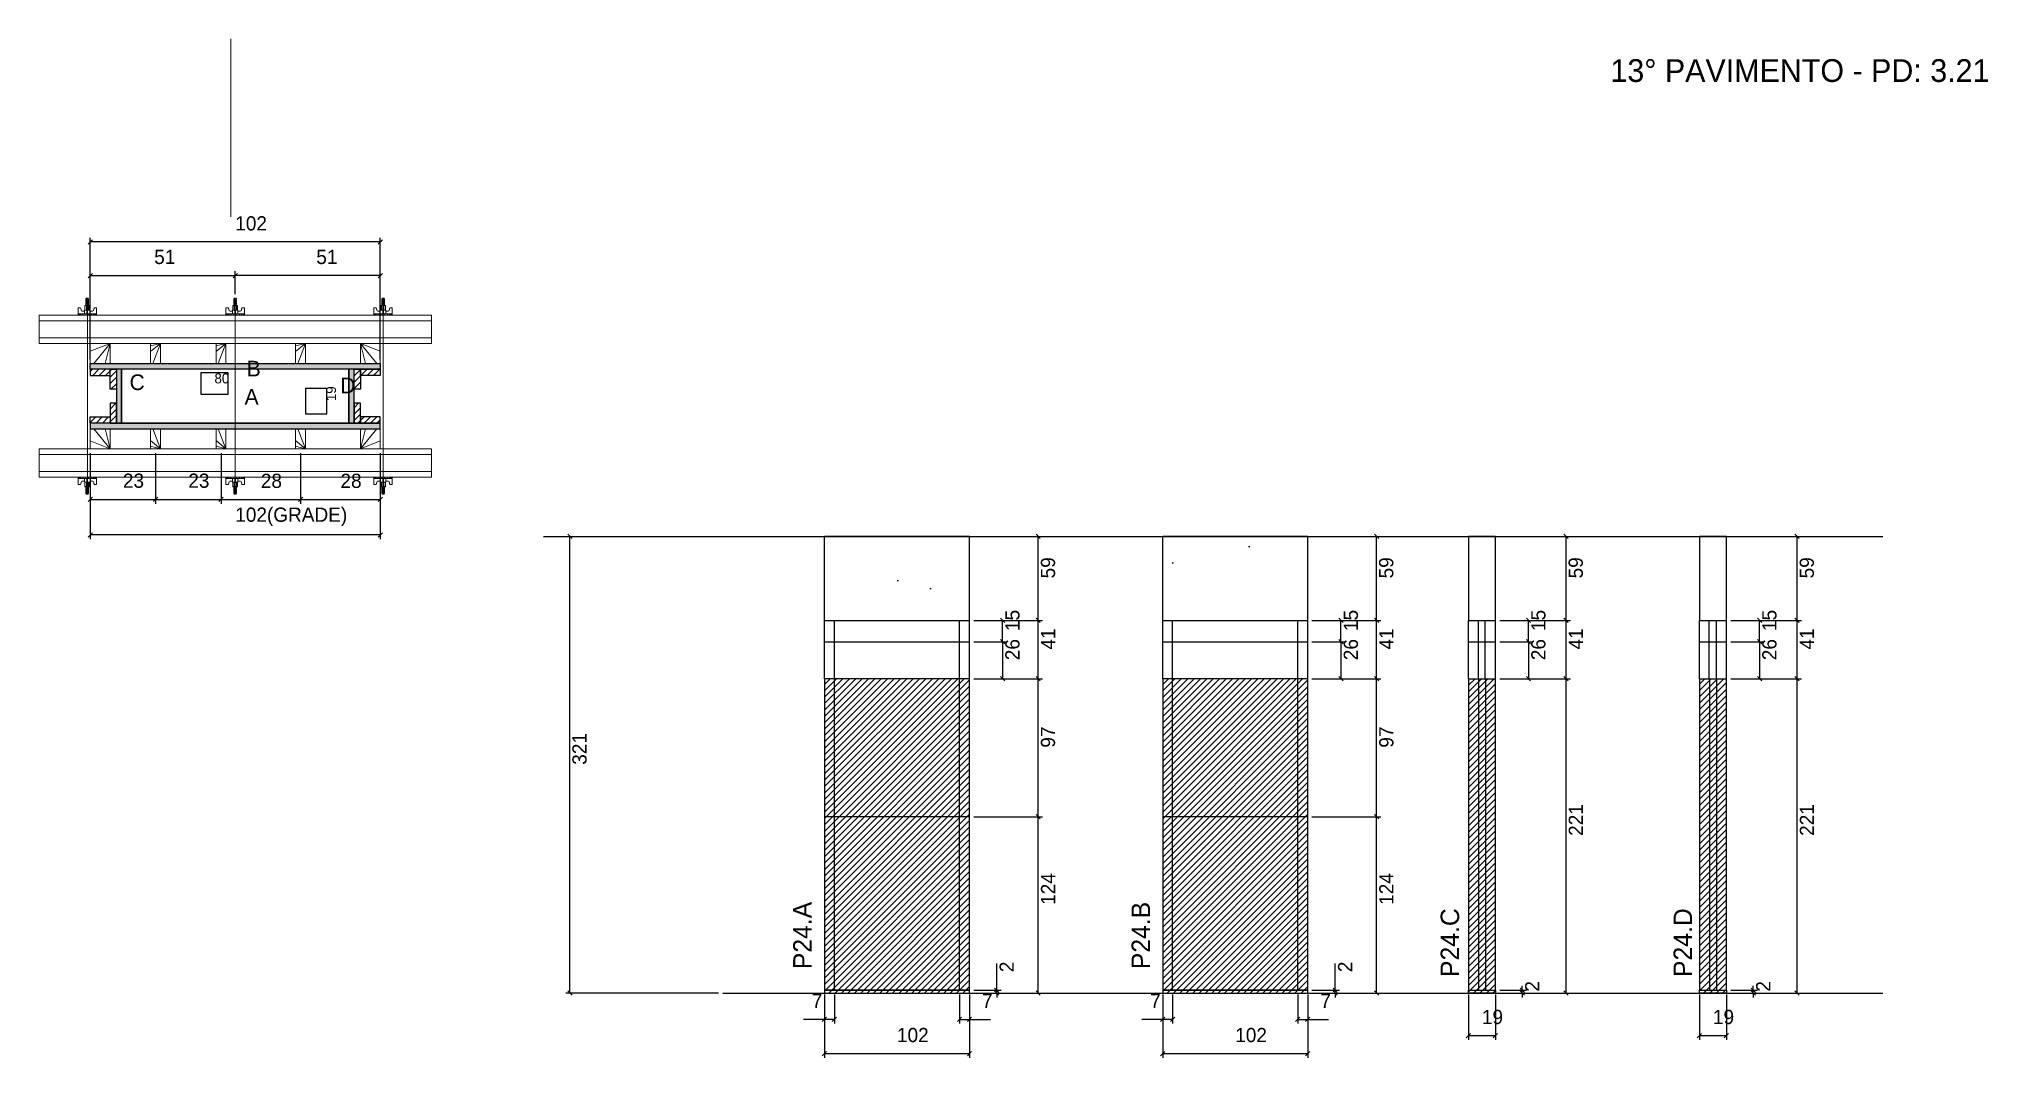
# Model space of a CAD drawing. Header units: metres. Extents: x 2891 to 4262, y 5251 to 5967.
import ezdxf

# ---------------------------------------------------------------- set-up
doc = ezdxf.new("R2010")
doc.units = ezdxf.units.M
for name, color, linetype in [('CHAPA', 7, 'Continuous'), ('COTA', 7, 'Continuous'), ('Hachura', 7, 'Continuous'), ('Madeira', 7, 'Continuous'), ('NIVEL 2° PAV.', 7, 'Continuous'), ('NOMENCLATURA', 7, 'Continuous'), ('Nível', 7, 'Continuous'), ('Painéis', 7, 'Continuous'), ('Perfil Metálico', 7, 'Continuous'), ('SARR_2.2x7', 7, 'Continuous'), ('SARRAFO', 7, 'Continuous'), ('Texto Seção', 7, 'Continuous'), ('TEXTO_GERAL', 7, 'Continuous')]:
    doc.layers.add(name, color=color, linetype=linetype)

msp = doc.modelspace()

# ---------------------------------------------------------------- hatches: boundary and pattern name
at = {"layer": 'COTA'}
h = msp.add_hatch(dxfattribs=at)
h.set_pattern_fill('AR-CONC')
h.paths.add_polyline_path([(3443.4, 5617.4), (3443.4, 5558.4), (3545.4, 5558.4), (3545.4, 5617.4), (3443.4, 5617.4)])
h = msp.add_hatch(dxfattribs=at)
h.set_pattern_fill('AR-CONC')
h.paths.add_polyline_path([(3681.3, 5617.4), (3681.3, 5558.4), (3783.3, 5558.4), (3783.3, 5617.4), (3681.3, 5617.4)])
h = msp.add_hatch(dxfattribs=at)
h.set_pattern_fill('AR-CONC')
h.paths.add_polyline_path([(3915.3, 5558.4), (3915.3, 5617.4), (3896.3, 5617.4), (3896.3, 5558.4), (3915.3, 5558.4)])
h = msp.add_hatch(dxfattribs=at)
h.set_pattern_fill('AR-CONC')
h.paths.add_polyline_path([(4077.8, 5558.4), (4077.8, 5617.4), (4058.8, 5617.4), (4058.8, 5558.4), (4077.8, 5558.4)])
at = {"layer": 'Hachura'}
h = msp.add_hatch(color=7, dxfattribs=at)
h.dxf.hatch_style = 1
h.paths.add_polyline_path([(2927, 5735), (2927, 5739), (3131, 5739), (3131, 5735), (2927, 5735)])
h = msp.add_hatch(color=7, dxfattribs=at)
h.dxf.hatch_style = 1
h.paths.add_polyline_path([(2927, 5735), (2927, 5739), (3131, 5739), (3131, 5735), (2927, 5735)])
h = msp.add_hatch(dxfattribs=at)
h.set_pattern_fill('ANSI31')
h.paths.add_polyline_path([(2941, 5735), (2941, 5730.6), (2927, 5730.6), (2927, 5735), (2941, 5735)])
h = msp.add_hatch(dxfattribs=at)
h.set_pattern_fill('ANSI31')
h.paths.add_polyline_path([(2945.4, 5735), (2941, 5735), (2941, 5721), (2945.4, 5721), (2945.4, 5735)])
h = msp.add_hatch(color=7, dxfattribs=at)
h.dxf.hatch_style = 1
h.paths.add_polyline_path([(2949, 5735), (2945.4, 5735), (2945.4, 5697), (2949, 5697), (2949, 5735)])
h = msp.add_hatch(color=7, dxfattribs=at)
h.dxf.hatch_style = 1
h.paths.add_polyline_path([(2949, 5735), (2945.4, 5735), (2945.4, 5697), (2949, 5697), (2949, 5735)])
h = msp.add_hatch(color=7, dxfattribs=at)
h.dxf.hatch_style = 1
h.paths.add_polyline_path([(3112.6, 5735), (3109, 5735), (3109, 5697), (3112.6, 5697), (3112.6, 5735)])
h = msp.add_hatch(color=7, dxfattribs=at)
h.dxf.hatch_style = 1
h.paths.add_polyline_path([(3112.6, 5735), (3109, 5735), (3109, 5697), (3112.6, 5697), (3112.6, 5735)])
h = msp.add_hatch(dxfattribs=at)
h.set_pattern_fill('ANSI31')
h.paths.add_polyline_path([(3117, 5735), (3112.6, 5735), (3112.6, 5721), (3117, 5721), (3117, 5735)])
h = msp.add_hatch(dxfattribs=at)
h.set_pattern_fill('ANSI31')
h.paths.add_polyline_path([(3117, 5735), (3117, 5730.6), (3131, 5730.6), (3131, 5735), (3117, 5735)])
h = msp.add_hatch(dxfattribs=at)
h.set_pattern_fill('ANSI31')
h.paths.add_polyline_path([(2945.4, 5697), (2941, 5697), (2941, 5711), (2945.4, 5711), (2945.4, 5697)])
h = msp.add_hatch(dxfattribs=at)
h.set_pattern_fill('ANSI31')
h.paths.add_polyline_path([(3117, 5697), (3112.6, 5697), (3112.6, 5711), (3117, 5711), (3117, 5697)])
h = msp.add_hatch(dxfattribs=at)
h.set_pattern_fill('ANSI31')
h.paths.add_polyline_path([(2941, 5697), (2941, 5701.4), (2927, 5701.4), (2927, 5697), (2941, 5697)])
h = msp.add_hatch(color=7, dxfattribs=at)
h.dxf.hatch_style = 1
h.paths.add_polyline_path([(2927, 5697), (2927, 5693), (3131, 5693), (3131, 5697), (2927, 5697)])
h = msp.add_hatch(color=7, dxfattribs=at)
h.dxf.hatch_style = 1
h.paths.add_polyline_path([(2927, 5697), (2927, 5693), (3131, 5693), (3131, 5697), (2927, 5697)])
h = msp.add_hatch(dxfattribs=at)
h.set_pattern_fill('ANSI31')
h.paths.add_polyline_path([(3117, 5697), (3117, 5701.4), (3131, 5701.4), (3131, 5697), (3117, 5697)])
h = msp.add_hatch(dxfattribs=at)
h.set_pattern_fill('ANSI31')
h.paths.add_polyline_path([(3545.4, 5517.4), (3443.4, 5517.4), (3443.4, 5296.4), (3545.4, 5296.4), (3545.4, 5517.4)])
h = msp.add_hatch(dxfattribs=at)
h.set_pattern_fill('ANSI31')
h.paths.add_polyline_path([(3783.3, 5517.4), (3681.3, 5517.4), (3681.3, 5296.4), (3783.3, 5296.4), (3783.3, 5517.4)])
h = msp.add_hatch(dxfattribs=at)
h.set_pattern_fill('ANSI31')
h.paths.add_polyline_path([(3915.3, 5517.4), (3896.3, 5517.4), (3896.3, 5296.4), (3915.3, 5296.4), (3915.3, 5517.4), (3915.3, 5517.4)])
h = msp.add_hatch(dxfattribs=at)
h.set_pattern_fill('ANSI31')
h.paths.add_polyline_path([(4077.8, 5517.4), (4058.8, 5517.4), (4058.8, 5296.4), (4077.8, 5296.4), (4077.8, 5517.4), (4077.8, 5517.4)])

# ---------------------------------------------------------------- linework, layer by layer
at = {"layer": 'CHAPA', "color": 1, "lineweight": 25}
for points in [[(2927, 5735), (2927, 5739), (3131, 5739), (3131, 5735)], [(2927, 5735), (2927, 5739), (3131, 5739), (3131, 5735)], [(2949, 5735), (2945.4, 5735), (2945.4, 5697), (2949, 5697)], [(2949, 5735), (2945.4, 5735), (2945.4, 5697), (2949, 5697)], [(3112.6, 5735), (3109, 5735), (3109, 5697), (3112.6, 5697)], [(3112.6, 5735), (3109, 5735), (3109, 5697), (3112.6, 5697)], [(2927, 5697), (2927, 5693), (3131, 5693), (3131, 5697)], [(2927, 5697), (2927, 5693), (3131, 5693), (3131, 5697)]]:
    msp.add_lwpolyline(points, close=True, dxfattribs=at)
at = {"layer": 'COTA', "color": 0, "lineweight": 25}
for p, q in [((2928.5, 5825.9), (2925.5, 5822.9)), ((3129.5, 5822.9), (3132.5, 5825.9)), ((2928.5, 5802.3), (2925.5, 5799.3)), ((3030.5, 5802.3), (3027.5, 5799.3)), ((3027.5, 5799.3), (3030.5, 5802.3)), ((3129.5, 5799.3), (3132.5, 5802.3)), ((2928.5, 5644.9), (2925.5, 5641.9)), ((2971.5, 5641.9), (2974.5, 5644.9)), ((2974.5, 5644.9), (2971.5, 5641.9)), ((3017.5, 5641.9), (3020.5, 5644.9)), ((3020.5, 5644.9), (3017.5, 5641.9)), ((3073.5, 5641.9), (3076.5, 5644.9)), ((3076.5, 5644.9), (3073.5, 5641.9)), ((3129.5, 5641.9), (3132.5, 5644.9)), ((2928.5, 5620), (2925.5, 5617)), ((3129.5, 5617), (3132.5, 5620)), ((3595.2, 5615.9), (3592.2, 5618.9)), ((3833.2, 5615.9), (3830.2, 5618.9)), ((3966.5, 5615.9), (3963.5, 5618.9)), ((4129, 5615.9), (4126, 5618.9)), ((3592.2, 5559.9), (3595.2, 5556.9)), ((3830.2, 5559.9), (3833.2, 5556.9)), ((3963.5, 5559.9), (3966.5, 5556.9)), ((4126, 5559.9), (4129, 5556.9)), ((3595.2, 5515.9), (3592.2, 5518.9)), ((3833.2, 5515.9), (3830.2, 5518.9)), ((3966.5, 5515.9), (3963.5, 5518.9)), ((4129, 5515.9), (4126, 5518.9)), ((3595.2, 5418.9), (3592.2, 5421.9)), ((3592.2, 5421.9), (3595.2, 5418.9)), ((3833.2, 5418.9), (3830.2, 5421.9)), ((3830.2, 5421.9), (3833.2, 5418.9)), ((3563.1, 5299.9), (3566.1, 5296.9)), ((3566.1, 5294.9), (3563.1, 5297.9)), ((3592.2, 5297.9), (3595.2, 5294.9)), ((3801.1, 5299.9), (3804.1, 5296.9)), ((3804.1, 5294.9), (3801.1, 5297.9)), ((3830.2, 5297.9), (3833.2, 5294.9)), ((3932.7, 5299.9), (3935.7, 5296.9)), ((3935.7, 5294.9), (3932.7, 5297.9)), ((3963.5, 5297.9), (3966.5, 5294.9)), ((4095.2, 5299.9), (4098.2, 5296.9)), ((4098.2, 5294.9), (4095.2, 5297.9)), ((4126, 5297.9), (4129, 5294.9)), ((3444.9, 5279.4), (3441.9, 5276.4)), ((3448.9, 5276.4), (3451.9, 5279.4)), ((3539.9, 5279.4), (3536.9, 5276.4)), ((3543.9, 5276.4), (3546.9, 5279.4)), ((3682.8, 5279.4), (3679.8, 5276.4)), ((3686.8, 5276.4), (3689.8, 5279.4)), ((3777.8, 5279.4), (3774.8, 5276.4)), ((3781.8, 5276.4), (3784.8, 5279.4)), ((3897.8, 5268), (3894.8, 5265)), ((3913.8, 5265), (3916.8, 5268)), ((4060.3, 5268), (4057.3, 5265)), ((4076.3, 5265), (4079.3, 5268)), ((3444.9, 5255.3), (3441.9, 5252.3)), ((3543.9, 5252.3), (3546.9, 5255.3)), ((3682.8, 5255.3), (3679.8, 5252.3)), ((3781.8, 5252.3), (3784.8, 5255.3))]:
    msp.add_line(p, q, dxfattribs=at)
at = {"layer": 'COTA', "color": 241, "lineweight": 25}
for p, q in [((2927, 5742), (2927, 5827.4)), ((3131, 5742), (3131, 5827.4)), ((3131, 5824.4), (2927, 5824.4)), ((2927, 5776), (2927, 5803.8)), ((2927, 5800.8), (3029, 5800.8)), ((3029, 5787.8), (3029, 5803.8)), ((3029, 5787.8), (3029, 5803.8)), ((3131, 5800.8), (3029, 5800.8)), ((3131, 5776), (3131, 5803.8)), ((2927, 5676), (2927, 5615.5)), ((2927, 5676), (2927, 5640.4)), ((2973, 5676), (2973, 5640.4)), ((2973, 5676), (2973, 5640.4)), ((3019, 5676), (3019, 5640.4)), ((3019, 5676), (3019, 5640.4)), ((3075, 5676), (3075, 5640.4)), ((3075, 5676), (3075, 5640.4)), ((3131, 5676), (3131, 5615.5)), ((3131, 5676), (3131, 5640.4)), ((2927, 5643.4), (2973, 5643.4)), ((2973, 5643.4), (3019, 5643.4)), ((3019, 5643.4), (3075, 5643.4)), ((3075, 5643.4), (3131, 5643.4)), ((3131, 5618.5), (2927, 5618.5)), ((3443.4, 5558.4), (3443.4, 5617.4)), ((3545.4, 5617.4), (3443.4, 5617.4)), ((3545.4, 5558.4), (3545.4, 5617.4)), ((3783.3, 5617.4), (3681.3, 5617.4)), ((3681.3, 5558.4), (3681.3, 5617.4)), ((3783.3, 5558.4), (3783.3, 5617.4))]:
    msp.add_line(p, q, dxfattribs=at)
at = {"layer": 'COTA', "color": 180, "lineweight": 25}
for p, q in [((3024.1, 5732.5), (3004.8, 5732.5)), ((3004.8, 5732.5), (3004.8, 5717.5)), ((3024.1, 5717.5), (3024.1, 5732.5)), ((3004.8, 5717.5), (3024.1, 5717.5)), ((3093.4, 5721.5), (3078.4, 5721.5)), ((3078.4, 5721.5), (3078.4, 5703.5)), ((3093.4, 5703.5), (3093.4, 5721.5)), ((3078.4, 5703.5), (3093.4, 5703.5))]:
    msp.add_line(p, q, dxfattribs=at)
at = {"layer": 'COTA', "color": 4, "lineweight": 25}
for p, q in [((3548.4, 5617.4), (3596.7, 5617.4)), ((3593.7, 5558.4), (3593.7, 5617.4)), ((3786.3, 5617.4), (3834.7, 5617.4)), ((3831.7, 5558.4), (3831.7, 5617.4)), ((3918.3, 5617.4), (3968, 5617.4)), ((3965, 5558.4), (3965, 5617.4)), ((4080.8, 5617.4), (4130.5, 5617.4)), ((4127.5, 5558.4), (4127.5, 5617.4)), ((3548.4, 5558.4), (3596.7, 5558.4)), ((3786.3, 5558.4), (3834.7, 5558.4)), ((3918.3, 5558.4), (3968, 5558.4)), ((4080.8, 5558.4), (4130.5, 5558.4)), ((3548.4, 5517.4), (3596.7, 5517.4)), ((3593.7, 5420.4), (3593.7, 5517.4)), ((3786.3, 5517.4), (3834.7, 5517.4)), ((3831.7, 5420.4), (3831.7, 5517.4)), ((3918.3, 5517.4), (3968, 5517.4)), ((3965, 5296.4), (3965, 5517.4)), ((4080.8, 5517.4), (4130.5, 5517.4)), ((4127.5, 5296.4), (4127.5, 5517.4)), ((3548.4, 5420.4), (3596.7, 5420.4)), ((3586.2, 5420.4), (3596.7, 5420.4)), ((3593.7, 5296.4), (3593.7, 5420.4)), ((3786.3, 5420.4), (3834.7, 5420.4)), ((3824.2, 5420.4), (3834.7, 5420.4)), ((3831.7, 5296.4), (3831.7, 5420.4)), ((3564.6, 5298.4), (3564.6, 5317.2)), ((3802.6, 5298.4), (3802.6, 5317.2)), ((3443.4, 5295.4), (3443.4, 5250.8)), ((3443.4, 5293.4), (3443.4, 5274.9)), ((3450.4, 5295.4), (3450.4, 5274.9)), ((3538.4, 5295.4), (3538.4, 5274.9)), ((3545.4, 5295.4), (3545.4, 5250.8)), ((3545.4, 5293.4), (3545.4, 5274.9)), ((3548.4, 5298.4), (3567.6, 5298.4)), ((3548.4, 5296.4), (3567.6, 5296.4)), ((3548.4, 5296.4), (3596.7, 5296.4)), ((3564.6, 5296.4), (3564.6, 5298.4)), ((3564.6, 5296.4), (3564.6, 5293.4)), ((3681.3, 5295.4), (3681.3, 5250.8)), ((3681.3, 5293.4), (3681.3, 5274.9)), ((3688.3, 5295.4), (3688.3, 5274.9)), ((3776.3, 5295.4), (3776.3, 5274.9)), ((3783.3, 5295.4), (3783.3, 5250.8)), ((3783.3, 5293.4), (3783.3, 5274.9)), ((3786.3, 5298.4), (3805.6, 5298.4)), ((3786.3, 5296.4), (3805.6, 5296.4)), ((3786.3, 5296.4), (3834.7, 5296.4)), ((3802.6, 5296.4), (3802.6, 5298.4)), ((3802.6, 5296.4), (3802.6, 5293.4)), ((3896.3, 5295.4), (3896.3, 5263.5)), ((3915.3, 5295.4), (3915.3, 5263.5)), ((3918.3, 5298.4), (3937.2, 5298.4)), ((3918.3, 5296.4), (3937.2, 5296.4)), ((3918.3, 5296.4), (3968, 5296.4)), ((3934.2, 5298.4), (3934.2, 5301.4)), ((3934.2, 5296.4), (3934.2, 5298.4)), ((3934.2, 5296.4), (3934.2, 5293.4)), ((4058.8, 5295.4), (4058.8, 5263.5)), ((4077.8, 5295.4), (4077.8, 5263.5)), ((4080.8, 5298.4), (4099.7, 5298.4)), ((4080.8, 5296.4), (4099.7, 5296.4)), ((4080.8, 5296.4), (4130.5, 5296.4)), ((4096.7, 5298.4), (4096.7, 5301.4)), ((4096.7, 5296.4), (4096.7, 5298.4)), ((4096.7, 5296.4), (4096.7, 5293.4)), ((3443.4, 5277.9), (3428.6, 5277.9)), ((3450.4, 5277.9), (3443.4, 5277.9)), ((3538.4, 5277.9), (3545.4, 5277.9)), ((3545.4, 5277.9), (3560.1, 5277.9)), ((3681.3, 5277.9), (3666.6, 5277.9)), ((3688.3, 5277.9), (3681.3, 5277.9)), ((3776.3, 5277.9), (3783.3, 5277.9)), ((3783.3, 5277.9), (3798, 5277.9)), ((3896.3, 5266.5), (3915.3, 5266.5)), ((4058.8, 5266.5), (4077.8, 5266.5)), ((3545.4, 5253.8), (3443.4, 5253.8)), ((3783.3, 5253.8), (3681.3, 5253.8))]:
    msp.add_line(p, q, dxfattribs=at)
at = {"layer": 'COTA', "color": 241, "lineweight": 25}
for points in [[(3915.3, 5558.4), (3915.3, 5617.4), (3896.3, 5617.4), (3896.3, 5558.4)], [(4077.8, 5558.4), (4077.8, 5617.4), (4058.8, 5617.4), (4058.8, 5558.4)]]:
    msp.add_lwpolyline(points, dxfattribs=at)
at = {"layer": 'Hachura', "color": 0, "lineweight": 9}
for p, q in [((2923.9, 5784.5), (2924.3, 5784.8)), ((2924.3, 5784.8), (2925.5, 5784.8)), ((2925.9, 5784.5), (2925.5, 5784.8)), ((3027.9, 5784.5), (3028.3, 5784.8)), ((3028.3, 5784.8), (3029.5, 5784.8)), ((3029.9, 5784.5), (3029.5, 5784.8)), ((3132.1, 5784.5), (3132.4, 5784.8)), ((3133.7, 5784.8), (3132.4, 5784.8)), ((3134, 5784.5), (3133.7, 5784.8)), ((2918.5, 5773), (2918.5, 5778.2)), ((2918.5, 5778.2), (2920.2, 5778.2)), ((2918.5, 5773.9), (2931.4, 5773.9)), ((2918.5, 5773.9), (2923.7, 5773.9)), ((2931.4, 5773), (2918.5, 5773)), ((2918.7, 5774), (2918.7, 5773)), ((2918.9, 5774), (2918.9, 5773)), ((2919.2, 5774), (2919.2, 5773)), ((2919.7, 5774), (2919.7, 5773)), ((2920.2, 5778.2), (2920.8, 5776)), ((2920.5, 5774), (2920.5, 5773)), ((2921.1, 5775.7), (2923, 5775.7)), ((2921.9, 5774), (2921.9, 5773)), ((2930.5, 5773), (2922.6, 5773)), ((2923, 5776.5), (2926.9, 5776.5)), ((2923, 5773.9), (2923, 5776.5)), ((2925, 5773.9), (2923, 5773.9)), ((2926.6, 5779.7), (2923.3, 5779.7)), ((2926.6, 5779.7), (2923.3, 5779.7)), ((2923.3, 5779.7), (2923.3, 5776.5)), ((2923.7, 5773.9), (2924.3, 5773.9)), ((2926, 5782.8), (2923.8, 5783.9)), ((2926, 5781.6), (2923.8, 5782.7)), ((2926, 5780.5), (2923.8, 5781.5)), ((2925.1, 5779.7), (2923.8, 5780.4)), ((2923.9, 5784.2), (2923.9, 5784.5)), ((2925.9, 5784.5), (2923.9, 5784.5)), ((2923.9, 5784.2), (2925.9, 5783.2)), ((2923.9, 5784.2), (2925.9, 5783.2)), ((2923.9, 5784.1), (2926, 5783)), ((2923.9, 5783), (2923.9, 5783.7)), ((2925.9, 5782.7), (2923.9, 5783.7)), ((2923.9, 5783), (2925.9, 5782.1)), ((2923.9, 5782.9), (2926, 5781.9)), ((2923.9, 5781.9), (2923.9, 5782.5)), ((2925.9, 5781.5), (2923.9, 5782.5)), ((2923.9, 5782.3), (2923.9, 5782.5)), ((2923.9, 5781.9), (2925.9, 5780.9)), ((2923.9, 5781.8), (2926, 5780.7)), ((2923.9, 5780.7), (2923.9, 5781.4)), ((2925.9, 5780.4), (2923.9, 5781.4)), ((2923.9, 5780.7), (2925.9, 5779.7)), ((2924.8, 5779.7), (2923.9, 5780.2)), ((2923.9, 5779.7), (2923.9, 5780.2)), ((2924, 5773.6), (2924, 5773.8)), ((2924, 5773.2), (2924, 5773.6)), ((2924.3, 5779.7), (2924.3, 5776.5)), ((2925.9, 5783.9), (2924.6, 5784.5)), ((2924.7, 5773.9), (2924.7, 5775.9)), ((2926, 5783.9), (2924.8, 5784.5)), ((2925, 5773.9), (2925, 5773)), ((2925.2, 5775.9), (2925.2, 5773.9)), ((2925.4, 5784.5), (2926, 5784.2)), ((2925.6, 5784.5), (2925.9, 5784.4)), ((2925.9, 5783.9), (2925.9, 5783.2)), ((2925.9, 5782.1), (2925.9, 5782.7)), ((2925.9, 5781.3), (2925.9, 5781.5)), ((2925.9, 5781.3), (2925.9, 5780.9)), ((2925.9, 5780.4), (2925.9, 5779.7)), ((2925.9, 5779.7), (2925.9, 5776.5)), ((2925.9, 5773.8), (2925.9, 5773.4)), ((2926.6, 5776.5), (2926.6, 5779.7)), ((2926.9, 5776.5), (2926.6, 5776.5)), ((2926.9, 5776.5), (2926.6, 5776.5)), ((2926.9, 5776.5), (2926.9, 5773.9)), ((2928.8, 5775.7), (2926.9, 5775.7)), ((2928, 5774), (2928, 5773)), ((2929.7, 5778.2), (2929.2, 5776)), ((2929.4, 5774), (2929.4, 5773)), ((2931.4, 5778.2), (2929.7, 5778.2)), ((2930.3, 5774), (2930.3, 5773)), ((2930.7, 5774), (2930.7, 5773)), ((2931.1, 5774), (2931.1, 5773)), ((2931.3, 5774), (2931.3, 5773)), ((2931.4, 5773.9), (2931.4, 5778.2)), ((2931.4, 5773.9), (2931.4, 5773)), ((3022.5, 5773), (3022.5, 5778.2)), ((3022.5, 5778.2), (3024.2, 5778.2)), ((3022.5, 5773.9), (3035.4, 5773.9)), ((3022.5, 5773.9), (3027.7, 5773.9)), ((3035.4, 5773), (3022.5, 5773)), ((3022.7, 5774), (3022.7, 5773)), ((3022.9, 5774), (3022.9, 5773)), ((3023.2, 5774), (3023.2, 5773)), ((3023.7, 5774), (3023.7, 5773)), ((3024.2, 5778.2), (3024.8, 5776)), ((3024.5, 5774), (3024.5, 5773)), ((3025.1, 5775.7), (3027, 5775.7)), ((3025.9, 5774), (3025.9, 5773)), ((3034.5, 5773), (3026.6, 5773)), ((3027, 5776.5), (3030.9, 5776.5)), ((3027, 5773.9), (3027, 5776.5)), ((3029, 5773.9), (3027, 5773.9)), ((3030.6, 5779.7), (3027.3, 5779.7)), ((3030.6, 5779.7), (3027.3, 5779.7)), ((3027.3, 5779.7), (3027.3, 5776.5)), ((3027.7, 5773.9), (3028.3, 5773.9)), ((3030, 5782.8), (3027.8, 5783.9)), ((3030, 5781.6), (3027.8, 5782.7)), ((3030, 5780.5), (3027.8, 5781.5)), ((3029.1, 5779.7), (3027.8, 5780.4)), ((3027.9, 5784.2), (3027.9, 5784.5)), ((3029.9, 5784.5), (3027.9, 5784.5)), ((3027.9, 5784.2), (3029.9, 5783.2)), ((3027.9, 5784.2), (3029.9, 5783.2)), ((3027.9, 5784.1), (3030, 5783)), ((3027.9, 5783), (3027.9, 5783.7)), ((3029.9, 5782.7), (3027.9, 5783.7)), ((3027.9, 5783), (3029.9, 5782.1)), ((3027.9, 5782.9), (3030, 5781.9)), ((3027.9, 5781.9), (3027.9, 5782.5)), ((3029.9, 5781.5), (3027.9, 5782.5)), ((3027.9, 5782.3), (3027.9, 5782.5)), ((3027.9, 5781.9), (3029.9, 5780.9)), ((3027.9, 5781.8), (3030, 5780.7)), ((3027.9, 5780.7), (3027.9, 5781.4)), ((3029.9, 5780.4), (3027.9, 5781.4)), ((3027.9, 5780.7), (3029.9, 5779.7)), ((3028.8, 5779.7), (3027.9, 5780.2)), ((3027.9, 5779.7), (3027.9, 5780.2)), ((3028, 5773.6), (3028, 5773.8)), ((3028, 5773.2), (3028, 5773.6)), ((3028.3, 5779.7), (3028.3, 5776.5)), ((3029.9, 5783.9), (3028.6, 5784.5)), ((3028.7, 5773.9), (3028.7, 5775.9)), ((3030, 5783.9), (3028.8, 5784.5)), ((3029, 5773.9), (3029, 5773)), ((3029.2, 5775.9), (3029.2, 5773.9)), ((3029.4, 5784.5), (3030, 5784.2)), ((3029.6, 5784.5), (3029.9, 5784.4)), ((3029.9, 5783.9), (3029.9, 5783.2)), ((3029.9, 5782.1), (3029.9, 5782.7)), ((3029.9, 5781.3), (3029.9, 5781.5)), ((3029.9, 5781.3), (3029.9, 5780.9)), ((3029.9, 5780.4), (3029.9, 5779.7)), ((3029.9, 5779.7), (3029.9, 5776.5)), ((3029.9, 5773.8), (3029.9, 5773.4)), ((3030.6, 5776.5), (3030.6, 5779.7)), ((3030.9, 5776.5), (3030.6, 5776.5)), ((3030.9, 5776.5), (3030.6, 5776.5)), ((3030.9, 5776.5), (3030.9, 5773.9)), ((3032.8, 5775.7), (3030.9, 5775.7)), ((3032, 5774), (3032, 5773)), ((3033.7, 5778.2), (3033.2, 5776)), ((3033.4, 5774), (3033.4, 5773)), ((3035.4, 5778.2), (3033.7, 5778.2)), ((3034.3, 5774), (3034.3, 5773)), ((3034.7, 5774), (3034.7, 5773)), ((3035.1, 5774), (3035.1, 5773)), ((3035.3, 5774), (3035.3, 5773)), ((3035.4, 5773.9), (3035.4, 5778.2)), ((3035.4, 5773.9), (3035.4, 5773)), ((3126.5, 5773.9), (3126.5, 5778.2)), ((3126.5, 5778.2), (3128.2, 5778.2)), ((3139.4, 5773.9), (3126.5, 5773.9)), ((3126.5, 5773.9), (3126.5, 5773)), ((3126.5, 5773), (3139.4, 5773)), ((3126.7, 5774), (3126.7, 5773)), ((3126.9, 5774), (3126.9, 5773)), ((3127.2, 5774), (3127.2, 5773)), ((3127.5, 5773), (3135.3, 5773)), ((3127.7, 5774), (3127.7, 5773)), ((3128.2, 5778.2), (3128.8, 5776)), ((3128.5, 5774), (3128.5, 5773)), ((3129.1, 5775.7), (3131, 5775.7)), ((3129.9, 5774), (3129.9, 5773)), ((3134.9, 5776.5), (3131, 5776.5)), ((3131, 5776.5), (3131, 5773.9)), ((3131, 5776.5), (3131.3, 5776.5)), ((3131, 5776.5), (3131.3, 5776.5)), ((3131.3, 5779.7), (3134.6, 5779.7)), ((3131.3, 5779.7), (3134.6, 5779.7)), ((3131.3, 5776.5), (3131.3, 5779.7)), ((3132.6, 5784.5), (3131.9, 5784.2)), ((3134.1, 5784.1), (3131.9, 5783)), ((3134.1, 5782.9), (3131.9, 5781.9)), ((3134.1, 5781.8), (3131.9, 5780.7)), ((3132, 5783.9), (3133.1, 5784.5)), ((3132, 5782.8), (3134.1, 5783.9)), ((3132, 5781.6), (3134.1, 5782.7)), ((3132, 5780.5), (3134.1, 5781.5)), ((3132, 5773.8), (3132, 5773.4)), ((3132.3, 5784.5), (3132.1, 5784.4)), ((3132.1, 5783.9), (3133.4, 5784.5)), ((3132.1, 5784.5), (3134, 5784.5)), ((3134, 5784.2), (3132.1, 5783.2)), ((3134, 5784.2), (3132.1, 5783.2)), ((3132.1, 5783.9), (3132.1, 5783.2)), ((3132.1, 5782.7), (3134, 5783.7)), ((3134, 5783), (3132.1, 5782.1)), ((3132.1, 5782.1), (3132.1, 5782.7)), ((3132.1, 5781.5), (3134, 5782.5)), ((3134, 5781.9), (3132.1, 5780.9)), ((3132.1, 5781.3), (3132.1, 5781.5)), ((3132.1, 5780.4), (3134, 5781.4)), ((3132.1, 5781.3), (3132.1, 5780.9)), ((3134, 5780.7), (3132.1, 5779.7)), ((3132.1, 5780.4), (3132.1, 5779.7)), ((3132.1, 5779.7), (3132.1, 5776.5)), ((3132.8, 5779.7), (3134.1, 5780.4)), ((3132.8, 5775.9), (3132.8, 5773.9)), ((3133, 5773.9), (3134.9, 5773.9)), ((3133, 5773.9), (3133, 5773)), ((3133.1, 5779.7), (3134, 5780.2)), ((3133.3, 5773.9), (3133.3, 5775.9)), ((3133.6, 5779.7), (3133.6, 5776.5)), ((3134.3, 5773.9), (3133.6, 5773.9)), ((3133.9, 5773.6), (3133.9, 5773.8)), ((3133.9, 5773.2), (3133.9, 5773.6)), ((3134, 5784.2), (3134, 5784.5)), ((3134, 5783), (3134, 5783.7)), ((3134, 5781.9), (3134, 5782.5)), ((3134, 5782.3), (3134, 5782.5)), ((3134, 5780.7), (3134, 5781.4)), ((3134, 5779.7), (3134, 5780.2)), ((3139.4, 5773.9), (3134.3, 5773.9)), ((3134.6, 5779.7), (3134.6, 5776.5)), ((3134.9, 5773.9), (3134.9, 5776.5)), ((3136.8, 5775.7), (3134.9, 5775.7)), ((3136, 5774), (3136, 5773)), ((3137.7, 5778.2), (3137.2, 5776)), ((3137.4, 5774), (3137.4, 5773)), ((3139.4, 5778.2), (3137.7, 5778.2)), ((3138.3, 5774), (3138.3, 5773)), ((3138.7, 5774), (3138.7, 5773)), ((3139.1, 5774), (3139.1, 5773)), ((3139.3, 5774), (3139.3, 5773)), ((3139.4, 5773), (3139.4, 5778.2)), ((2931.4, 5659), (2918.5, 5659)), ((2918.5, 5659), (2918.5, 5653.9)), ((2918.5, 5658.1), (2931.4, 5658.1)), ((2918.5, 5658.1), (2923.7, 5658.1)), ((2918.5, 5653.9), (2920.2, 5653.9)), ((2918.7, 5658.1), (2918.7, 5659)), ((2918.9, 5658.1), (2918.9, 5659)), ((2919.2, 5658.1), (2919.2, 5659)), ((2919.7, 5658.1), (2919.7, 5659)), ((2920.2, 5653.9), (2920.8, 5656.1)), ((2920.5, 5658.1), (2920.5, 5659)), ((2921.1, 5656.3), (2923, 5656.3)), ((2921.9, 5658.1), (2921.9, 5659)), ((2930.5, 5659), (2922.6, 5659)), ((2925, 5658.1), (2923, 5658.1)), ((2923, 5658.1), (2923, 5655.6)), ((2923, 5655.6), (2926.9, 5655.6)), ((2923.3, 5652.3), (2923.3, 5655.6)), ((2926.6, 5652.4), (2923.3, 5652.4)), ((2926.6, 5652.3), (2923.3, 5652.3)), ((2923.7, 5658.1), (2924.3, 5658.1)), ((2925.1, 5652.3), (2923.8, 5651.7)), ((2926, 5651.6), (2923.8, 5650.5)), ((2926, 5650.4), (2923.8, 5649.4)), ((2926, 5649.3), (2923.8, 5648.2)), ((2923.9, 5651.4), (2925.9, 5652.3)), ((2924.8, 5652.3), (2923.9, 5651.9)), ((2923.9, 5652.3), (2923.9, 5651.9)), ((2925.9, 5651.7), (2923.9, 5650.7)), ((2923.9, 5651.4), (2923.9, 5650.7)), ((2923.9, 5650.3), (2926, 5651.4)), ((2923.9, 5650.2), (2925.9, 5651.2)), ((2925.9, 5650.5), (2923.9, 5649.6)), ((2923.9, 5650.2), (2923.9, 5649.6)), ((2923.9, 5649.1), (2926, 5650.2)), ((2923.9, 5649), (2925.9, 5650)), ((2923.9, 5649.8), (2923.9, 5649.6)), ((2925.9, 5649.4), (2923.9, 5648.4)), ((2923.9, 5648), (2926, 5649.1)), ((2923.9, 5649), (2923.9, 5648.4)), ((2923.9, 5647.9), (2925.9, 5648.8)), ((2923.9, 5647.9), (2925.9, 5648.8)), ((2923.9, 5647.9), (2923.9, 5647.6)), ((2924, 5658.9), (2924, 5658.5)), ((2924, 5658.5), (2924, 5658.2)), ((2924.3, 5652.3), (2924.3, 5655.6)), ((2925.9, 5648.2), (2924.6, 5647.6)), ((2924.7, 5658.1), (2924.7, 5656.1)), ((2926, 5648.1), (2924.8, 5647.6)), ((2925, 5658.1), (2925, 5659)), ((2925.2, 5656.1), (2925.2, 5658.1)), ((2925.4, 5647.6), (2926, 5647.9)), ((2925.9, 5658.3), (2925.9, 5658.7)), ((2925.9, 5652.3), (2925.9, 5655.6)), ((2925.9, 5651.7), (2925.9, 5652.3)), ((2925.9, 5650.7), (2925.9, 5651.2)), ((2925.9, 5650.7), (2925.9, 5650.5)), ((2925.9, 5650), (2925.9, 5649.4)), ((2925.9, 5648.2), (2925.9, 5648.8)), ((2926.6, 5655.6), (2926.6, 5652.3)), ((2926.9, 5655.6), (2926.6, 5655.6)), ((2926.9, 5655.6), (2926.6, 5655.6)), ((2926.9, 5655.6), (2926.9, 5658.1)), ((2928.8, 5656.3), (2926.9, 5656.3)), ((2928, 5658.1), (2928, 5659)), ((2929.7, 5653.9), (2929.2, 5656.1)), ((2929.4, 5658.1), (2929.4, 5659)), ((2931.4, 5653.9), (2929.7, 5653.9)), ((2930.3, 5658.1), (2930.3, 5659)), ((2930.7, 5658.1), (2930.7, 5659)), ((2931.1, 5658.1), (2931.1, 5659)), ((2931.3, 5658.1), (2931.3, 5659)), ((2931.4, 5658.1), (2931.4, 5659)), ((2931.4, 5658.1), (2931.4, 5653.9)), ((3035.4, 5659), (3022.5, 5659)), ((3022.5, 5659), (3022.5, 5653.9)), ((3022.5, 5658.1), (3035.4, 5658.1)), ((3022.5, 5658.1), (3027.7, 5658.1)), ((3022.5, 5653.9), (3024.2, 5653.9)), ((3022.7, 5658.1), (3022.7, 5659)), ((3022.9, 5658.1), (3022.9, 5659)), ((3023.2, 5658.1), (3023.2, 5659)), ((3023.7, 5658.1), (3023.7, 5659)), ((3024.2, 5653.9), (3024.8, 5656.1)), ((3024.5, 5658.1), (3024.5, 5659)), ((3025.1, 5656.3), (3027, 5656.3)), ((3025.9, 5658.1), (3025.9, 5659)), ((3034.5, 5659), (3026.6, 5659)), ((3029, 5658.1), (3027, 5658.1)), ((3027, 5658.1), (3027, 5655.6)), ((3027, 5655.6), (3030.9, 5655.6)), ((3027.3, 5652.3), (3027.3, 5655.6)), ((3030.6, 5652.4), (3027.3, 5652.4)), ((3030.6, 5652.3), (3027.3, 5652.3)), ((3027.7, 5658.1), (3028.3, 5658.1)), ((3029.1, 5652.3), (3027.8, 5651.7)), ((3030, 5651.6), (3027.8, 5650.5)), ((3030, 5650.4), (3027.8, 5649.4)), ((3030, 5649.3), (3027.8, 5648.2)), ((3027.9, 5651.4), (3029.9, 5652.3)), ((3028.8, 5652.3), (3027.9, 5651.9)), ((3027.9, 5652.3), (3027.9, 5651.9)), ((3029.9, 5651.7), (3027.9, 5650.7)), ((3027.9, 5651.4), (3027.9, 5650.7)), ((3027.9, 5650.3), (3030, 5651.4)), ((3027.9, 5650.2), (3029.9, 5651.2)), ((3029.9, 5650.5), (3027.9, 5649.6)), ((3027.9, 5650.2), (3027.9, 5649.6)), ((3027.9, 5649.1), (3030, 5650.2)), ((3027.9, 5649), (3029.9, 5650)), ((3027.9, 5649.8), (3027.9, 5649.6)), ((3029.9, 5649.4), (3027.9, 5648.4)), ((3027.9, 5648), (3030, 5649.1)), ((3027.9, 5649), (3027.9, 5648.4)), ((3027.9, 5647.9), (3029.9, 5648.8)), ((3027.9, 5647.9), (3029.9, 5648.8)), ((3027.9, 5647.9), (3027.9, 5647.6)), ((3028, 5658.9), (3028, 5658.5)), ((3028, 5658.5), (3028, 5658.2)), ((3028.3, 5652.3), (3028.3, 5655.6)), ((3029.9, 5648.2), (3028.6, 5647.6)), ((3028.7, 5658.1), (3028.7, 5656.1)), ((3030, 5648.1), (3028.8, 5647.6)), ((3029, 5658.1), (3029, 5659)), ((3029.2, 5656.1), (3029.2, 5658.1)), ((3029.4, 5647.6), (3030, 5647.9)), ((3029.9, 5658.3), (3029.9, 5658.7)), ((3029.9, 5652.3), (3029.9, 5655.6)), ((3029.9, 5651.7), (3029.9, 5652.3)), ((3029.9, 5650.7), (3029.9, 5651.2)), ((3029.9, 5650.7), (3029.9, 5650.5)), ((3029.9, 5650), (3029.9, 5649.4)), ((3029.9, 5648.2), (3029.9, 5648.8)), ((3030.6, 5655.6), (3030.6, 5652.3)), ((3030.9, 5655.6), (3030.6, 5655.6)), ((3030.9, 5655.6), (3030.6, 5655.6)), ((3030.9, 5655.6), (3030.9, 5658.1)), ((3032.8, 5656.3), (3030.9, 5656.3)), ((3032, 5658.1), (3032, 5659)), ((3033.7, 5653.9), (3033.2, 5656.1)), ((3033.4, 5658.1), (3033.4, 5659)), ((3035.4, 5653.9), (3033.7, 5653.9)), ((3034.3, 5658.1), (3034.3, 5659)), ((3034.7, 5658.1), (3034.7, 5659)), ((3035.1, 5658.1), (3035.1, 5659)), ((3035.3, 5658.1), (3035.3, 5659)), ((3035.4, 5658.1), (3035.4, 5659)), ((3035.4, 5658.1), (3035.4, 5653.9)), ((3126.5, 5659), (3139.4, 5659)), ((3126.5, 5658.1), (3126.5, 5659)), ((3139.4, 5658.1), (3126.5, 5658.1)), ((3126.5, 5658.1), (3126.5, 5653.9)), ((3126.5, 5653.9), (3128.2, 5653.9)), ((3126.7, 5658.1), (3126.7, 5659)), ((3126.9, 5658.1), (3126.9, 5659)), ((3127.2, 5658.1), (3127.2, 5659)), ((3127.5, 5659), (3135.3, 5659)), ((3127.7, 5658.1), (3127.7, 5659)), ((3128.2, 5653.9), (3128.8, 5656.1)), ((3128.5, 5658.1), (3128.5, 5659)), ((3129.1, 5656.3), (3131, 5656.3)), ((3129.9, 5658.1), (3129.9, 5659)), ((3131, 5655.6), (3131, 5658.1)), ((3134.9, 5655.6), (3131, 5655.6)), ((3131, 5655.6), (3131.3, 5655.6)), ((3131, 5655.6), (3131.3, 5655.6)), ((3131.3, 5655.6), (3131.3, 5652.3)), ((3131.3, 5652.4), (3134.6, 5652.4)), ((3131.3, 5652.3), (3134.6, 5652.3)), ((3134.1, 5650.3), (3131.9, 5651.4)), ((3134.1, 5649.1), (3131.9, 5650.2)), ((3134.1, 5648), (3131.9, 5649.1)), ((3132.6, 5647.6), (3131.9, 5647.9)), ((3132, 5658.3), (3132, 5658.7)), ((3132, 5651.6), (3134.1, 5650.5)), ((3132, 5650.4), (3134.1, 5649.4)), ((3132, 5649.3), (3134.1, 5648.2)), ((3132, 5648.1), (3133.1, 5647.6)), ((3132.1, 5652.3), (3132.1, 5655.6)), ((3132.1, 5651.7), (3132.1, 5652.3)), ((3134, 5651.4), (3132.1, 5652.3)), ((3132.1, 5651.7), (3134, 5650.7)), ((3132.1, 5650.7), (3132.1, 5651.2)), ((3134, 5650.2), (3132.1, 5651.2)), ((3132.1, 5650.7), (3132.1, 5650.5)), ((3132.1, 5650.5), (3134, 5649.6)), ((3132.1, 5650), (3132.1, 5649.4)), ((3134, 5649), (3132.1, 5650)), ((3132.1, 5649.4), (3134, 5648.4)), ((3134, 5647.9), (3132.1, 5648.8)), ((3132.1, 5648.2), (3132.1, 5648.8)), ((3134, 5647.9), (3132.1, 5648.8)), ((3132.1, 5648.2), (3133.4, 5647.6)), ((3132.8, 5656.1), (3132.8, 5658.1)), ((3132.8, 5652.3), (3134.1, 5651.7)), ((3133, 5658.1), (3133, 5659)), ((3133, 5658.1), (3134.9, 5658.1)), ((3133.1, 5652.3), (3134, 5651.9)), ((3133.3, 5658.1), (3133.3, 5656.1)), ((3134.3, 5658.1), (3133.6, 5658.1)), ((3133.6, 5652.3), (3133.6, 5655.6)), ((3133.9, 5658.9), (3133.9, 5658.5)), ((3133.9, 5658.5), (3133.9, 5658.2)), ((3134, 5652.3), (3134, 5651.9)), ((3134, 5651.4), (3134, 5650.7)), ((3134, 5650.2), (3134, 5649.6)), ((3134, 5649.8), (3134, 5649.6)), ((3134, 5649), (3134, 5648.4)), ((3134, 5647.9), (3134, 5647.6)), ((3139.4, 5658.1), (3134.3, 5658.1)), ((3134.6, 5652.3), (3134.6, 5655.6)), ((3134.9, 5658.1), (3134.9, 5655.6)), ((3136.8, 5656.3), (3134.9, 5656.3)), ((3136, 5658.1), (3136, 5659)), ((3137.7, 5653.9), (3137.2, 5656.1)), ((3137.4, 5658.1), (3137.4, 5659)), ((3139.4, 5653.9), (3137.7, 5653.9)), ((3138.3, 5658.1), (3138.3, 5659)), ((3138.7, 5658.1), (3138.7, 5659)), ((3139.1, 5658.1), (3139.1, 5659)), ((3139.3, 5658.1), (3139.3, 5659)), ((3139.4, 5659), (3139.4, 5653.9)), ((2923.9, 5647.6), (2924.3, 5647.2)), ((2925.9, 5647.6), (2923.9, 5647.6)), ((2924.3, 5647.2), (2925.5, 5647.2)), ((2925.9, 5647.6), (2925.5, 5647.2)), ((2925.6, 5647.6), (2925.9, 5647.7)), ((3027.9, 5647.6), (3028.3, 5647.2)), ((3029.9, 5647.6), (3027.9, 5647.6)), ((3028.3, 5647.2), (3029.5, 5647.2)), ((3029.9, 5647.6), (3029.5, 5647.2)), ((3029.6, 5647.6), (3029.9, 5647.7)), ((3132.3, 5647.6), (3132.1, 5647.7)), ((3132.1, 5647.6), (3132.4, 5647.2)), ((3132.1, 5647.6), (3134, 5647.6)), ((3133.7, 5647.2), (3132.4, 5647.2)), ((3134, 5647.6), (3133.7, 5647.2))]:
    msp.add_line(p, q, dxfattribs=at)
at = {"layer": 'Hachura', "color": 251, "lineweight": 9}
for p, q in [((2925, 5783.8), (2925, 5652)), ((3029, 5783.8), (3029, 5652)), ((3133, 5783.8), (3133, 5652))]:
    msp.add_line(p, q, dxfattribs=at)
at = {"layer": 'Madeira', "color": 126, "lineweight": 18}
for p, q in [((2941, 5753), (2927, 5747.6)), ((2941, 5753), (2929.5, 5739)), ((2941, 5753), (2937.5, 5739)), ((2976.5, 5753), (2969.5, 5747.3)), ((2976.5, 5753), (2969.5, 5751.3)), ((2976.5, 5753), (2971, 5739)), ((3022.5, 5753), (3015.5, 5747.3)), ((3022.5, 5753), (3015.5, 5751.3)), ((3022.5, 5753), (3017, 5739)), ((3078.5, 5753), (3071.5, 5747.3)), ((3078.5, 5753), (3071.5, 5751.3)), ((3078.5, 5753), (3073, 5739)), ((3117, 5753.1), (3128.5, 5739)), ((3117, 5753.1), (3120.5, 5739)), ((3117, 5753.1), (3131, 5747.6)), ((2941, 5679), (2929.5, 5693)), ((2941, 5679), (2937.5, 5693)), ((2976.5, 5679), (2971, 5693)), ((3022.5, 5679), (3017, 5693)), ((3078.5, 5679), (3073, 5693)), ((3117, 5679), (3128.5, 5693)), ((3117, 5679), (3120.5, 5693)), ((2941, 5679), (2927, 5684.5)), ((2976.5, 5679), (2969.5, 5684.8)), ((2976.5, 5679), (2969.5, 5680.8)), ((3022.5, 5679), (3015.5, 5684.8)), ((3022.5, 5679), (3015.5, 5680.8)), ((3078.5, 5679), (3071.5, 5684.8)), ((3078.5, 5679), (3071.5, 5680.8)), ((3117, 5679), (3131, 5684.5))]:
    msp.add_line(p, q, dxfattribs=at)
for points in [[(3131, 5753), (3131, 5739), (2927, 5739), (2927, 5753)], [(2941, 5753), (2941, 5739), (2927, 5739), (2927, 5753)], [(2976.5, 5753), (2969.5, 5753.1), (2969.5, 5739.1), (2976.5, 5739)], [(3022.5, 5753), (3015.5, 5753.1), (3015.5, 5739.1), (3022.5, 5739)], [(3078.5, 5753), (3071.5, 5753.1), (3071.5, 5739.1), (3078.5, 5739)], [(3117, 5753.1), (3117, 5739.1), (3131, 5739), (3131, 5753)], [(3131, 5679), (3131, 5693), (2927, 5693), (2927, 5679)], [(2941, 5679), (2941, 5693), (2927, 5693), (2927, 5679)], [(2976.5, 5679), (2969.5, 5679), (2969.5, 5693), (2976.5, 5693)], [(3022.5, 5679), (3015.5, 5679), (3015.5, 5693), (3022.5, 5693)], [(3078.5, 5679), (3071.5, 5679), (3071.5, 5693), (3078.5, 5693)], [(3117, 5679), (3117, 5693), (3131, 5693), (3131, 5679)]]:
    msp.add_lwpolyline(points, close=True, dxfattribs=at)
at = {"layer": 'NIVEL 2° PAV.', "color": 4, "lineweight": 25}
for p, q in [((3261.2, 5617.4), (3267.4, 5617.4)), ((3264.4, 5296.4), (3264.4, 5617.4)), ((3368.9, 5296.4), (3261.4, 5296.4))]:
    msp.add_line(p, q, dxfattribs=at)
at = {"layer": 'NIVEL 2° PAV.', "color": 0, "lineweight": 25}
for p, q in [((3265.9, 5615.9), (3262.9, 5618.9)), ((3262.9, 5297.9), (3265.9, 5294.9))]:
    msp.add_line(p, q, dxfattribs=at)
at = {"layer": 'Nível', "color": 4, "lineweight": 25}
for p, q in [((3245.7, 5617.4), (4187.7, 5617.4)), ((3371.9, 5296.4), (4187.7, 5296.4))]:
    msp.add_line(p, q, dxfattribs=at)
at = {"layer": 'Painéis', "color": 200, "lineweight": 25}
for p, q in [((3443.4, 5558.4), (3545.4, 5558.4)), ((3443.4, 5517.4), (3443.4, 5558.4)), ((3545.4, 5517.4), (3545.4, 5558.4)), ((3681.3, 5558.4), (3783.3, 5558.4)), ((3681.3, 5517.4), (3681.3, 5558.4)), ((3783.3, 5517.4), (3783.3, 5558.4)), ((3896.3, 5558.4), (3915.3, 5558.4)), ((3896.3, 5517.4), (3896.3, 5558.4)), ((3915.3, 5517.4), (3915.3, 5558.4)), ((4058.8, 5558.4), (4077.8, 5558.4)), ((4058.8, 5517.4), (4058.8, 5558.4)), ((4077.8, 5517.4), (4077.8, 5558.4)), ((3443.4, 5543.4), (3545.4, 5543.4)), ((3450.4, 5543.4), (3545.4, 5543.4)), ((3681.3, 5543.4), (3783.3, 5543.4)), ((3896.3, 5543.4), (3915.3, 5543.4)), ((4058.8, 5543.4), (4077.8, 5543.4)), ((3443.4, 5517.4), (3443.4, 5420.4)), ((3545.4, 5517.4), (3443.4, 5517.4)), ((3545.4, 5420.4), (3545.4, 5517.4)), ((3681.3, 5517.4), (3681.3, 5420.4)), ((3783.3, 5517.4), (3681.3, 5517.4)), ((3783.3, 5420.4), (3783.3, 5517.4)), ((3896.3, 5517.4), (3896.3, 5298.4)), ((3896.3, 5517.4), (3915.3, 5517.4)), ((3915.3, 5298.4), (3915.3, 5517.4)), ((4058.8, 5517.4), (4058.8, 5298.4)), ((4058.8, 5517.4), (4077.8, 5517.4)), ((4077.8, 5298.4), (4077.8, 5517.4)), ((3443.4, 5420.4), (3443.4, 5296.4)), ((3545.4, 5420.4), (3443.4, 5420.4)), ((3545.4, 5296.4), (3545.4, 5420.4)), ((3681.3, 5420.4), (3681.3, 5296.4)), ((3783.3, 5420.4), (3681.3, 5420.4)), ((3783.3, 5296.4), (3783.3, 5420.4)), ((3443.4, 5298.4), (3545.4, 5298.4)), ((3681.3, 5298.4), (3783.3, 5298.4)), ((3896.3, 5298.4), (3915.3, 5298.4)), ((4058.8, 5298.4), (4077.8, 5298.4))]:
    msp.add_line(p, q, dxfattribs=at)
at = {"layer": 'Painéis', "color": 4, "lineweight": 25}
for p, q in [((3548.4, 5558.4), (3596.7, 5558.4)), ((3548.4, 5558.4), (3571.7, 5558.4)), ((3548.4, 5558.4), (3571.7, 5558.4)), ((3568.7, 5543.4), (3568.7, 5558.4)), ((3568.7, 5543.4), (3568.7, 5558.4)), ((3593.7, 5517.4), (3593.7, 5558.4)), ((3786.3, 5558.4), (3834.7, 5558.4)), ((3786.3, 5558.4), (3809.7, 5558.4)), ((3806.7, 5543.4), (3806.7, 5558.4)), ((3831.7, 5517.4), (3831.7, 5558.4)), ((3918.3, 5558.4), (3968, 5558.4)), ((3918.3, 5558.4), (3941.6, 5558.4)), ((3938.6, 5543.4), (3938.6, 5558.4)), ((3965, 5517.4), (3965, 5558.4)), ((4080.8, 5558.4), (4130.5, 5558.4)), ((4080.8, 5558.4), (4104.1, 5558.4)), ((4101.1, 5543.4), (4101.1, 5558.4)), ((4127.5, 5517.4), (4127.5, 5558.4)), ((3548.4, 5543.4), (3571.7, 5543.4)), ((3548.4, 5543.4), (3571.7, 5543.4)), ((3548.4, 5543.4), (3571.7, 5543.4)), ((3548.4, 5543.4), (3571.7, 5543.4)), ((3568.7, 5543.4), (3568.7, 5517.4)), ((3568.7, 5543.4), (3568.7, 5517.4)), ((3786.3, 5543.4), (3809.7, 5543.4)), ((3786.3, 5543.4), (3809.7, 5543.4)), ((3806.7, 5543.4), (3806.7, 5517.4)), ((3918.3, 5543.4), (3941.6, 5543.4)), ((3918.3, 5543.4), (3941.6, 5543.4)), ((3938.6, 5543.4), (3938.6, 5517.4)), ((4080.8, 5543.4), (4104.1, 5543.4)), ((4080.8, 5543.4), (4104.1, 5543.4)), ((4101.1, 5543.4), (4101.1, 5517.4)), ((3548.4, 5517.4), (3596.7, 5517.4)), ((3548.4, 5517.4), (3571.7, 5517.4)), ((3548.4, 5517.4), (3571.7, 5517.4)), ((3786.3, 5517.4), (3834.7, 5517.4)), ((3786.3, 5517.4), (3809.7, 5517.4)), ((3918.3, 5517.4), (3968, 5517.4)), ((3918.3, 5517.4), (3941.6, 5517.4)), ((4080.8, 5517.4), (4130.5, 5517.4)), ((4080.8, 5517.4), (4104.1, 5517.4))]:
    msp.add_line(p, q, dxfattribs=at)
at = {"layer": 'Painéis', "color": 0, "lineweight": 25}
for p, q in [((3570.2, 5556.9), (3567.2, 5559.9)), ((3570.2, 5556.9), (3567.2, 5559.9)), ((3595.2, 5556.9), (3592.2, 5559.9)), ((3808.2, 5556.9), (3805.2, 5559.9)), ((3833.2, 5556.9), (3830.2, 5559.9)), ((3940.1, 5556.9), (3937.1, 5559.9)), ((3966.5, 5556.9), (3963.5, 5559.9)), ((4102.6, 5556.9), (4099.6, 5559.9)), ((4129, 5556.9), (4126, 5559.9)), ((3570.2, 5541.9), (3567.2, 5544.9)), ((3567.2, 5544.9), (3570.2, 5541.9)), ((3570.2, 5541.9), (3567.2, 5544.9)), ((3567.2, 5544.9), (3570.2, 5541.9)), ((3808.2, 5541.9), (3805.2, 5544.9)), ((3805.2, 5544.9), (3808.2, 5541.9)), ((3940.1, 5541.9), (3937.1, 5544.9)), ((3937.1, 5544.9), (3940.1, 5541.9)), ((4102.6, 5541.9), (4099.6, 5544.9)), ((4099.6, 5544.9), (4102.6, 5541.9)), ((3567.2, 5518.9), (3570.2, 5515.9)), ((3567.2, 5518.9), (3570.2, 5515.9)), ((3592.2, 5518.9), (3595.2, 5515.9)), ((3805.2, 5518.9), (3808.2, 5515.9)), ((3830.2, 5518.9), (3833.2, 5515.9)), ((3937.1, 5518.9), (3940.1, 5515.9)), ((3963.5, 5518.9), (3966.5, 5515.9)), ((4099.6, 5518.9), (4102.6, 5515.9)), ((4126, 5518.9), (4129, 5515.9))]:
    msp.add_line(p, q, dxfattribs=at)
at = {"layer": 'Painéis', "color": 200, "lineweight": 25}
for points in [[(3109, 5697), (3109, 5735), (2949, 5735), (2949, 5697)], [(3545.4, 5298.4), (3443.4, 5298.4), (3443.4, 5296.4), (3545.4, 5296.4)], [(3783.3, 5298.4), (3681.3, 5298.4), (3681.3, 5296.4), (3783.3, 5296.4)], [(3896.3, 5298.4), (3915.3, 5298.4), (3915.3, 5296.4), (3896.3, 5296.4)], [(4058.8, 5298.4), (4077.8, 5298.4), (4077.8, 5296.4), (4058.8, 5296.4)]]:
    msp.add_lwpolyline(points, close=True, dxfattribs=at)
at = {"layer": 'Perfil Metálico', "color": 224, "lineweight": 18}
for points in [[(2891, 5773), (2891, 5753), (3167, 5753), (3167, 5773)], [(3167, 5757), (3167, 5769), (2891, 5769), (2891, 5757)], [(2891, 5659), (2891, 5679), (3167, 5679), (3167, 5659)], [(3167, 5675), (3167, 5663), (2891, 5663), (2891, 5675)]]:
    msp.add_lwpolyline(points, close=True, dxfattribs=at)
at = {"layer": 'SARR_2.2x7', "color": 40, "lineweight": 25}
for p, q in [((3450.4, 5517.4), (3450.4, 5558.4)), ((3538.4, 5517.4), (3538.4, 5558.4)), ((3688.3, 5517.4), (3688.3, 5558.4)), ((3776.3, 5517.4), (3776.3, 5558.4)), ((3903.3, 5517.4), (3903.3, 5558.4)), ((3908.2, 5517.4), (3908.2, 5558.4)), ((4065.7, 5517.4), (4065.7, 5558.4)), ((4070.7, 5517.4), (4070.7, 5558.4)), ((3450.4, 5420.4), (3450.4, 5517.4)), ((3538.4, 5420.4), (3538.4, 5517.4)), ((3688.3, 5420.4), (3688.3, 5517.4)), ((3776.3, 5420.4), (3776.3, 5517.4)), ((3903.3, 5517.4), (3903.3, 5298.4)), ((3908.3, 5517.4), (3908.3, 5298.4)), ((4065.8, 5517.4), (4065.8, 5298.4)), ((4070.8, 5517.4), (4070.8, 5298.4)), ((3450.4, 5298.4), (3450.4, 5420.4)), ((3538.4, 5298.4), (3538.4, 5420.4)), ((3688.3, 5298.4), (3688.3, 5420.4)), ((3776.3, 5298.4), (3776.3, 5420.4))]:
    msp.add_line(p, q, dxfattribs=at)
at = {"layer": 'SARRAFO', "color": 251, "lineweight": 25}
for points in [[(2927, 5730.6), (2941, 5730.6), (2941, 5735), (2927, 5735)], [(2941, 5721), (2941, 5735), (2945.4, 5735), (2945.4, 5721)], [(3112.6, 5721), (3112.6, 5735), (3117, 5735), (3117, 5721)], [(3131, 5730.6), (3117, 5730.6), (3117, 5735), (3131, 5735)], [(2941, 5711), (2941, 5697), (2945.4, 5697), (2945.4, 5711)], [(3112.6, 5711), (3112.6, 5697), (3117, 5697), (3117, 5711)], [(2927, 5701.4), (2941, 5701.4), (2941, 5697), (2927, 5697)], [(3131, 5701.4), (3117, 5701.4), (3117, 5697), (3131, 5697)]]:
    msp.add_lwpolyline(points, close=True, dxfattribs=at)
at = {"layer": 'Texto Seção', "color": 252, "lineweight": 15}
msp.add_line((3026, 5842.1), (3026, 5967.1), dxfattribs=at)

# ---------------------------------------------------------------- texts
at = {"layer": 'COTA', "color": 241, "lineweight": 25}
for s, p in [('102', (3029, 5832.5)), ('51', (2972, 5808.9)), ('51', (3086, 5808.9)), ('23', (2950, 5651.6)), ('23', (2996, 5651.6)), ('28', (3047, 5651.5)), ('28', (3103, 5651.5)), ('102(GRADE)', (3029, 5627.7))]:
    msp.add_text(s, height=10, dxfattribs=at).set_placement(p)
at = {"layer": 'COTA', "color": 1, "lineweight": 25}
msp.add_text('80', height=7, dxfattribs=at).set_placement((3014.4, 5725))
msp.add_text('19', height=7, rotation=90, dxfattribs=at).set_placement((3099.9, 5712.5))
at = {"layer": 'COTA', "color": 240, "lineweight": 25}
for s, p in [('59', (3605.6, 5587.9)), ('59', (3843.5, 5587.9)), ('59', (3976.8, 5587.9)), ('59', (4139.3, 5587.9)), ('97', (3605.6, 5468.9)), ('97', (3843.6, 5468.9)), ('221', (3976.9, 5406.9)), ('221', (4139.4, 5406.9)), ('124', (3605.7, 5358.4)), ('124', (3843.6, 5358.4)), ('2', (3576.6, 5311.1)), ('2', (3814.6, 5311.1)), ('2', (3946.2, 5297.4)), ('2', (4108.7, 5297.4))]:
    msp.add_text(s, height=10, rotation=90, dxfattribs=at).set_placement(p)
for s, p in [('7', (3434.5, 5285.9)), ('7', (3554.2, 5285.9)), ('7', (3672.5, 5285.9)), ('7', (3792.2, 5285.9)), ('19', (3905.8, 5274.6)), ('19', (4068.3, 5274.6)), ('102', (3494.4, 5261.9)), ('102', (3732.3, 5261.9))]:
    msp.add_text(s, height=10, dxfattribs=at).set_placement(p)
at = {"layer": 'NIVEL 2° PAV.', "color": 240, "lineweight": 25}
msp.add_text('321', height=10, rotation=90, dxfattribs=at).set_placement((3276.1, 5456.9))
at = {"layer": 'NOMENCLATURA', "color": 2, "lineweight": 25}
msp.add_text('13° PAVIMENTO - PD: 3.21', height=16, dxfattribs=at).set_placement((3996.2, 5936.9))
at = {"layer": 'Painéis', "color": 240, "lineweight": 25}
for s, p in [('15', (3580.6, 5550.9)), ('15', (3580.6, 5550.9)), ('41', (3605.7, 5537.9)), ('15', (3818.6, 5550.9)), ('41', (3843.6, 5537.9)), ('15', (3950.5, 5550.9)), ('41', (3976.9, 5537.9)), ('15', (4113, 5550.9)), ('41', (4139.4, 5537.9)), ('26', (3580.6, 5530.4)), ('26', (3580.6, 5530.4)), ('26', (3818.6, 5530.4)), ('26', (3950.5, 5530.4)), ('26', (4113, 5530.4))]:
    msp.add_text(s, height=10, rotation=90, dxfattribs=at).set_placement(p)
at = {"layer": 'Texto Seção', "color": 7, "lineweight": 15}
for s, p in [('P24.A', (3434.4, 5313.2)), ('P24.B', (3672.4, 5313.2)), ('P24.C', (3889.8, 5307.7)), ('P24.D', (4053.6, 5307.7))]:
    msp.add_text(s, height=13, rotation=90, dxfattribs=at).set_placement(p)
at = {"layer": 'TEXTO_GERAL', "color": 7, "lineweight": 25}
for s, p in [('C', (2954.7, 5720.3)), ('B', (3037.1, 5729.9)), ('A', (3035.6, 5710.1)), ('D', (3102.9, 5718))]:
    msp.add_text(s, height=11, dxfattribs=at).set_placement(p)

doc.saveas('drawing.dxf')
